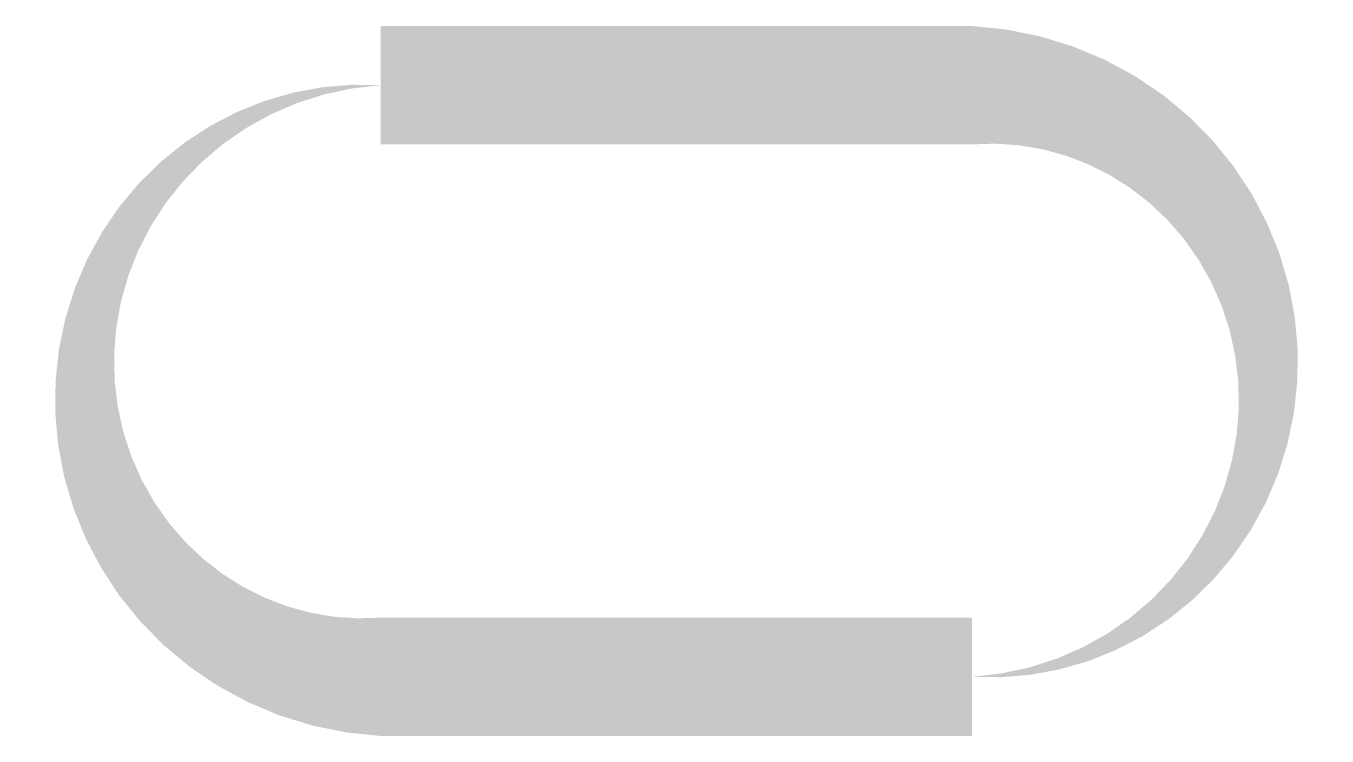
# Model space of a CAD drawing. Header units: millimetres. Extents: x -2 to 108, y 0 to 60.
import ezdxf

# ---------------------------------------------------------------- set-up
doc = ezdxf.new("R2010")
doc.units = ezdxf.units.MM

msp = doc.modelspace()

# ---------------------------------------------------------------- linework, layer by layer
msp.add_lwpolyline([(27.54, 55, 10, 10, 0), (77.54, 55, 10, 0, -1), (77.54, 5, 10, 10, 0), (27.54, 5, 10, 0, -1), (27.54, 55, 0, 0, -0.447697)], format="xyseb")

doc.saveas('drawing.dxf')
